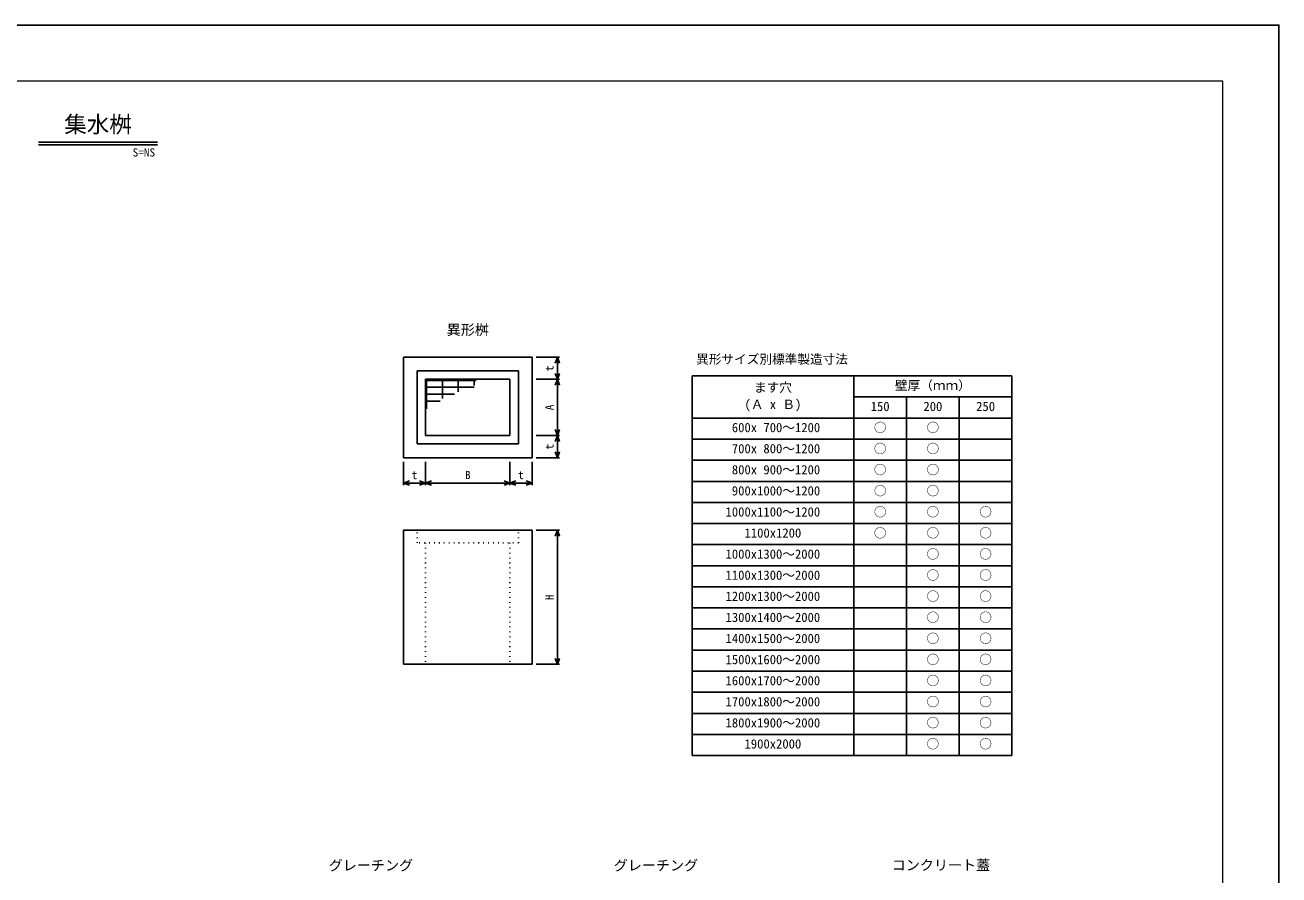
# Model space of a CAD drawing. Units: millimetres, scale not verified. Extents: x -4200 to 4200, y -2970 to 2970.
# Drawn here: x -259 to 4200, y -52 to 2970 of the extents above; entities that cross this region are included whole.
import ezdxf
from ezdxf.enums import TextEntityAlignment as Align

# ---------------------------------------------------------------- set-up
doc = ezdxf.new("R2010")
doc.units = ezdxf.units.MM
doc.header["$LTSCALE"] = 10
doc.linetypes.add('DOTTED', pattern=[1.75, 0.25, -1.5])
for name, color, linetype, lineweight in [('0-0_DIM', 7, 'Continuous', 25), ('0-1_Defpoints', 5, 'Continuous', 25), ('0-2_HATCH', 6, 'Continuous', 25), ('0-3_HYO', 3, 'Continuous', 25), ('0-5_TXT', 7, 'Continuous', 25), ('0-6_WAKU', 3, 'Continuous', 13)]:
    doc.layers.add(name, color=color, linetype=linetype, lineweight=lineweight)
doc.styles.add('ＭＳ ゴシック', font='')
doc.styles.get('ＭＳ ゴシック').set_extended_font_data('MS Gothic')

msp = doc.modelspace()

# ---------------------------------------------------------------- linework, layer by layer
at = {"layer": '0-0_DIM'}
for p, q in [((1641.37, 1789.17), (1558.87, 1789.17)), ((1641.37, 1710.42), (1558.87, 1710.42)), ((1641.37, 1510.42), (1558.87, 1510.42)), ((1633.87, 1431.67), (1633.87, 1510.42)), ((1641.37, 1431.67), (1558.87, 1431.67)), ((1086.37, 1334.17), (1086.37, 1416.67)), ((1165.12, 1334.17), (1165.12, 1416.67)), ((1465.12, 1334.17), (1465.12, 1416.67)), ((1543.87, 1334.17), (1543.87, 1416.67)), ((1165.12, 1341.67), (1086.37, 1341.67)), ((1641.37, 1173.47), (1558.87, 1173.47)), ((1633.87, 1173.47), (1633.87, 696.9)), ((1641.37, 696.9), (1558.87, 696.9))]:
    msp.add_line(p, q, dxfattribs=at)
for points in [[(1626.17, 1768.03), (1633.87, 1789.17), (1641.56, 1768.03)], [(1633.87, 1510.42), (1633.87, 1710.42), (1633.87, 1789.17)], [(1641.56, 1731.56), (1633.87, 1710.42), (1626.17, 1731.56)], [(1626.17, 1689.28), (1633.87, 1710.42), (1641.56, 1689.28)], [(1641.56, 1531.56), (1633.87, 1510.42), (1626.17, 1531.56)], [(1626.17, 1489.28), (1633.87, 1510.42), (1641.56, 1489.28)], [(1641.56, 1452.81), (1633.87, 1431.67), (1626.17, 1452.81)], [(1107.51, 1333.97), (1086.37, 1341.67), (1107.51, 1349.36)], [(1143.98, 1349.36), (1165.12, 1341.67), (1143.98, 1333.97)], [(1186.26, 1333.97), (1165.12, 1341.67), (1186.26, 1349.36)], [(1165.12, 1341.67), (1465.12, 1341.67), (1543.87, 1341.67)], [(1443.98, 1349.36), (1465.12, 1341.67), (1443.98, 1333.97)], [(1486.26, 1333.97), (1465.12, 1341.67), (1486.26, 1349.36)], [(1522.73, 1349.36), (1543.87, 1341.67), (1522.73, 1333.97)], [(1626.17, 1152.32), (1633.87, 1173.47), (1641.56, 1152.32)], [(1641.56, 718.04), (1633.87, 696.9), (1626.17, 718.04)]]:
    msp.add_lwpolyline(points, dxfattribs=at)
at = {"layer": '0-1_Defpoints'}
msp.add_lwpolyline([(-4200, -2970), (4200, -2970), (4200, 2970), (-4200, 2970)], close=True, dxfattribs=at)
at = {"layer": '0-2_HATCH'}
for p, q in [((1086.37, 1431.67), (1086.37, 1789.17)), ((1086.37, 1789.17), (1543.87, 1789.17)), ((1543.87, 1431.67), (1543.87, 1789.17)), ((1135.12, 1740.42), (1495.12, 1740.42)), ((1135.12, 1480.42), (1135.12, 1740.42)), ((1495.12, 1480.42), (1495.12, 1740.42)), ((1165.12, 1710.42), (1465.12, 1710.42)), ((1165.12, 1510.42), (1165.12, 1710.42)), ((1168.87, 1706.67), (1344.73, 1706.67)), ((1168.87, 1605.06), (1168.87, 1706.67)), ((1225.12, 1706.67), (1225.12, 1641.74)), ((1281.37, 1706.67), (1281.37, 1665.31)), ((1337.62, 1706.67), (1337.62, 1688.04)), ((1465.12, 1510.42), (1465.12, 1710.42)), ((1168.87, 1681.92), (1337.62, 1681.92)), ((1168.87, 1657.17), (1267.53, 1657.17)), ((1168.87, 1632.42), (1216.76, 1632.42)), ((1495.12, 1480.42), (1135.12, 1480.42)), ((1465.12, 1510.42), (1165.12, 1510.42)), ((1086.37, 1431.67), (1543.87, 1431.67)), ((1086.37, 696.9), (1086.37, 1173.47)), ((1543.87, 1173.47), (1086.37, 1173.47)), ((1543.87, 696.9), (1543.87, 1173.47)), ((1543.87, 696.9), (1086.37, 696.9))]:
    msp.add_line(p, q, dxfattribs=at)
at = {"layer": '0-2_HATCH', "linetype": 'DOTTED'}
for p, q in [((1135.12, 1128.47), (1135.12, 1173.47)), ((1495.12, 1128.47), (1495.12, 1173.47)), ((1495.12, 1128.47), (1135.12, 1128.47)), ((1165.12, 1128.47), (1165.12, 696.9)), ((1465.12, 1128.47), (1465.12, 696.9))]:
    msp.add_line(p, q, dxfattribs=at)
at = {"layer": '0-3_HYO'}
for p, q in [((2113.06, 372.55), (2113.06, 1722.55)), ((3250.56, 1722.55), (2113.06, 1722.55)), ((2688.06, 1722.55), (2688.06, 372.55)), ((3250.56, 1722.55), (3250.56, 372.55)), ((2688.06, 1647.55), (3250.56, 1647.55)), ((2875.56, 1647.55), (2875.56, 372.55)), ((3063.06, 1647.55), (3063.06, 372.55)), ((2113.06, 1572.55), (3250.56, 1572.55)), ((2113.06, 1497.55), (3250.56, 1497.55)), ((2113.06, 1422.55), (3250.56, 1422.55)), ((2113.06, 1347.55), (3250.56, 1347.55)), ((2113.06, 1272.55), (3250.56, 1272.55)), ((2113.06, 1197.55), (3250.56, 1197.55)), ((2113.06, 1122.55), (3250.56, 1122.55)), ((3250.56, 1047.55), (2113.06, 1047.55)), ((2113.06, 972.55), (3250.56, 972.55)), ((2113.06, 897.55), (3250.56, 897.55)), ((3250.56, 822.55), (2113.06, 822.55)), ((3250.56, 747.55), (2113.06, 747.55)), ((3250.56, 672.55), (2113.06, 672.55)), ((3250.56, 597.55), (2113.06, 597.55)), ((3250.56, 522.55), (2113.06, 522.55)), ((3250.56, 447.55), (2113.06, 447.55)), ((3250.56, 372.55), (2113.06, 372.55))]:
    msp.add_line(p, q, dxfattribs=at)
at = {"layer": '0-5_TXT'}
for p, q in [((-212.04, 2553.33), (212.04, 2553.33)), ((-212.04, 2543.73), (212.04, 2543.73))]:
    msp.add_line(p, q, dxfattribs=at)
at = {"layer": '0-6_WAKU'}
msp.add_lwpolyline([(-4000, -2770), (4000, -2770), (4000, 2770), (-4000, 2770)], close=True, dxfattribs=at)

# ---------------------------------------------------------------- texts
at = {"layer": '0-0_DIM', "style": 'ＭＳ ゴシック'}
for s, p in [('t', (1628.87, 1739.79)), ('A', (1628.87, 1600.42)), ('t', (1628.87, 1461.04)), ('H', (1628.87, 925.18))]:
    msp.add_text(s, height=29.33, rotation=90, dxfattribs=at).set_placement(p, align=Align.BOTTOM_LEFT)
for s, p in [('t', (1115.74, 1346.67)), ('B', (1305.12, 1346.67)), ('t', (1494.49, 1346.67))]:
    msp.add_text(s, height=29.33, dxfattribs=at).set_placement(p, align=Align.BOTTOM_LEFT)
at = {"layer": '0-5_TXT', "style": 'ＭＳ ゴシック'}
for s, height, p in [('集水桝', 58.65, (-120, 2570)), ('S', 29.33, (123.13, 2493.65)), ('=', 29.33, (143.13, 2493.65)), ('N', 29.33, (163.13, 2493.65)), ('S', 29.33, (183.13, 2493.65)), ('異形桝', 36.66, (1240.12, 1857.09)), ('異形サイズ別標準製造寸法', 32.99, (2127.25, 1755.75)), ('ます穴', 32.99, (2333.06, 1655.05)), ('壁厚（ｍｍ）', 32.99, (2834.31, 1662.55)), ('(Ａ x Ｂ)', 32.99, (2299.31, 1595.05)), ('150', 32.99, (2748.06, 1587.55)), ('200', 32.99, (2935.56, 1587.55)), ('250', 32.99, (3123.06, 1587.55)), (' 600x 700～1200', 32.99, (2231.81, 1512.55)), ('○', 32.99, (2759.31, 1512.55)), ('○', 32.99, (2946.81, 1512.55)), (' 700x 800～1200', 32.99, (2231.81, 1437.55)), ('○', 32.99, (2759.31, 1437.55)), ('○', 32.99, (2946.81, 1437.55)), (' 800x 900～1200', 32.99, (2231.81, 1362.55)), ('○', 32.99, (2759.31, 1362.55)), ('○', 32.99, (2946.81, 1362.55)), (' 900x1000～1200', 32.99, (2231.81, 1287.55)), ('○', 32.99, (2759.31, 1287.55)), ('○', 32.99, (2946.81, 1287.55)), ('1000x1100～1200', 32.99, (2231.81, 1212.55)), ('○', 32.99, (2759.31, 1212.55)), ('○', 32.99, (2946.81, 1212.55)), ('○', 32.99, (3134.31, 1212.55)), ('1100x1200', 32.99, (2299.31, 1137.55)), ('○', 32.99, (2759.31, 1137.55)), ('○', 32.99, (2946.81, 1137.55)), ('○', 32.99, (3134.31, 1137.55)), ('1000x1300～2000', 32.99, (2231.81, 1062.55)), ('○', 32.99, (2946.81, 1062.55)), ('○', 32.99, (3134.31, 1062.55)), ('1100x1300～2000', 32.99, (2231.81, 987.55)), ('○', 32.99, (2946.81, 987.55)), ('○', 32.99, (3134.31, 987.55)), ('1200x1300～2000', 32.99, (2231.81, 912.55)), ('○', 32.99, (2946.81, 912.55)), ('○', 32.99, (3134.31, 912.55)), ('1300x1400～2000', 32.99, (2231.81, 837.55)), ('○', 32.99, (2946.81, 837.55)), ('○', 32.99, (3134.31, 837.55)), ('1400x1500～2000', 32.99, (2231.81, 762.55)), ('○', 32.99, (2946.81, 762.55)), ('○', 32.99, (3134.31, 762.55)), ('1500x1600～2000', 32.99, (2231.81, 687.55)), ('○', 32.99, (2946.81, 687.55)), ('○', 32.99, (3134.31, 687.55)), ('1600x1700～2000', 32.99, (2231.81, 612.55)), ('○', 32.99, (2946.81, 612.55)), ('○', 32.99, (3134.31, 612.55)), ('1700x1800～2000', 32.99, (2231.81, 537.55)), ('○', 32.99, (2946.81, 537.55)), ('○', 32.99, (3134.31, 537.55)), ('1800x1900～2000', 32.99, (2231.81, 462.55)), ('○', 32.99, (2946.81, 462.55)), ('○', 32.99, (3134.31, 462.55)), ('1900x2000', 32.99, (2299.31, 387.55)), ('○', 32.99, (2946.81, 387.55)), ('○', 32.99, (3134.31, 387.55)), ('グレーチング', 36.66, (820.63, -47.27)), ('グレーチング', 36.66, (1834.31, -47.27)), ('コンクリート蓋', 36.66, (2822.99, -46.32))]:
    msp.add_text(s, height=height, dxfattribs=at).set_placement(p, align=Align.BOTTOM_LEFT)

doc.saveas('drawing.dxf')
